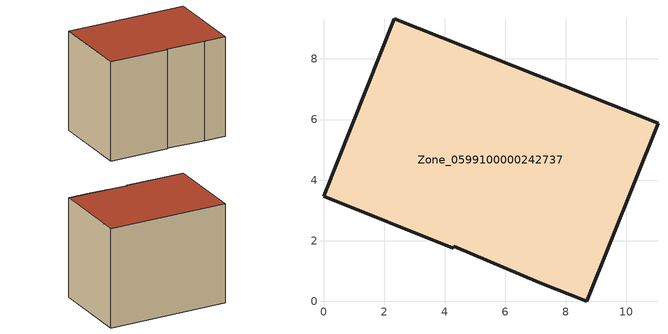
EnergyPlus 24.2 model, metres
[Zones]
Zone_0599100000242737
 floor ground (C_G): 4.3,1.81 4.28,1.76 0,3.47 2.34,9.33 11.04,5.87 8.69,0 7.13,0.62 z0.37
 wall outside (C_F): 2.34,9.33 0,3.47 4.28,1.76 4.3,1.81 7.13,0.62 8.69,0 11.04,5.87 2.34,9.33 z0.37:8.12
 roof outside (C_R): 4.28,1.76 4.3,1.81 7.13,0.62 8.69,0 11.04,5.87 2.34,9.33 0,3.47 z8.12
[BUILDING]
Pand.0599100000242737: North Axis=0; Terrain=City; Loads Convergence Tolerance Value=0.04; Temperature Convergence Tolerance Value=0.4; Solar Distribution=FullExterior; Maximum Number of Warmup Days=25; Minimum Number of Warmup Days=1
[Site:Location]
Rotterdam.The.Hague.AP_ZH_NLD Design_Conditions: Latitude=51.96; Longitude=4.45; Time Zone=1; Elevation=-4.5
[SITE:GROUNDTEMPERATURE:BUILDINGSURFACE]
18, 18, 18, 18, 18, 18, 18, 18, 18, 18, 18, 18
[MATERIAL] Thermal Absorptance=0.9; Solar Absorptance=0.7; Visible Absorptance=0.7
Name | Roughness | Thickness | Conductivity | Density | Specific Heat
G.TC.1965-1974 | MediumSmooth | 0.15 | 0.882353 | 540 | 1210
F.TC.1965-1974 | Rough | 0.3 | 0.697674 | 1920 | 840
R.TC.1965-1974 | MediumRough | 0.2 | 0.232558 | 1500 | 1000
[CONSTRUCTION]
C_G: G.TC.1965-1974
C_F: F.TC.1965-1974
C_R: R.TC.1965-1974
[ZONE]
Zone_0599100000242737: Type=1; Multiplier=1; Ceiling Height=Autocalculate; Volume=Autocalculate; Floor Area=autocalculate; Part of Total Floor Area=Yes
[ZONEINFILTRATION:DESIGNFLOWRATE]
Infil_Zone_0599100000242737: Zone or ZoneList or Space or SpaceList=Zone_0599100000242737; Schedule=AlwaysOn; Design Flow Rate Calculation Method=Flow/Area; Flow Rate per Floor Area=0.003; Constant Term Coefficient=1; Temperature Term Coefficient=0; Velocity Term Coefficient=0; Velocity Squared Term Coefficient=0
[HVACTEMPLATE:ZONE:IDEALLOADSAIRSYSTEM]
Zone_0599100000242737: Maximum Heating Supply Air Temperature=50; Minimum Cooling Supply Air Temperature=13; Maximum Heating Supply Air Humidity Ratio=0.0156; Minimum Cooling Supply Air Humidity Ratio=0.0077; Heating Limit=NoLimit; Cooling Limit=NoLimit; Dehumidification Control Type=ConstantSensibleHeatRatio; Cooling Sensible Heat Ratio=0.7; Dehumidification Setpoint=60; Humidification Control Type=None; Humidification Setpoint=30; Outdoor Air Method=None; Outdoor Air Flow Rate per Person=0.00944; Outdoor Air Flow Rate per Zone Floor Area=0; Outdoor Air Flow Rate per Zone=0; Demand Controlled Ventilation Type=None; Outdoor Air Economizer Type=NoEconomizer; Heat Recovery Type=None; Sensible Heat Recovery Effectiveness=0.7; Latent Heat Recovery Effectiveness=0.65
[ZONECONTROL:THERMOSTAT]
ThermostatControl_Zone_0599100000242737: Zone or ZoneList=Zone_0599100000242737; Control Type Schedule=DualSetpointControlType; Control 1=Thermostat_Zone_0599100000242737; Temperature Difference Between Cutout And Setpoint=0
[THERMOSTATSETPOINT:DUALSETPOINT]
Thermostat_Zone_0599100000242737: Heating Setpoint Temperature Schedule=HeatingSetpoint_Zone_0599100000242737; Cooling Setpoint Temperature Schedule=CoolingSetpoint_Zone_0599100000242737
[SCHEDULE:COMPACT]
HeatingSetpoint_Zone_0599100000242737: Through: 12/31, For: AllDays, Until: 24:00, 21
CoolingSetpoint_Zone_0599100000242737: Through: 12/31, For: AllDays, Until: 24:00, 24
DualSetpointControlType: Through: 12/31, For: AllDays, Until: 24:00, 4
AlwaysOn: Through: 12/31, For: AllDays, Until: 24:00, 1
